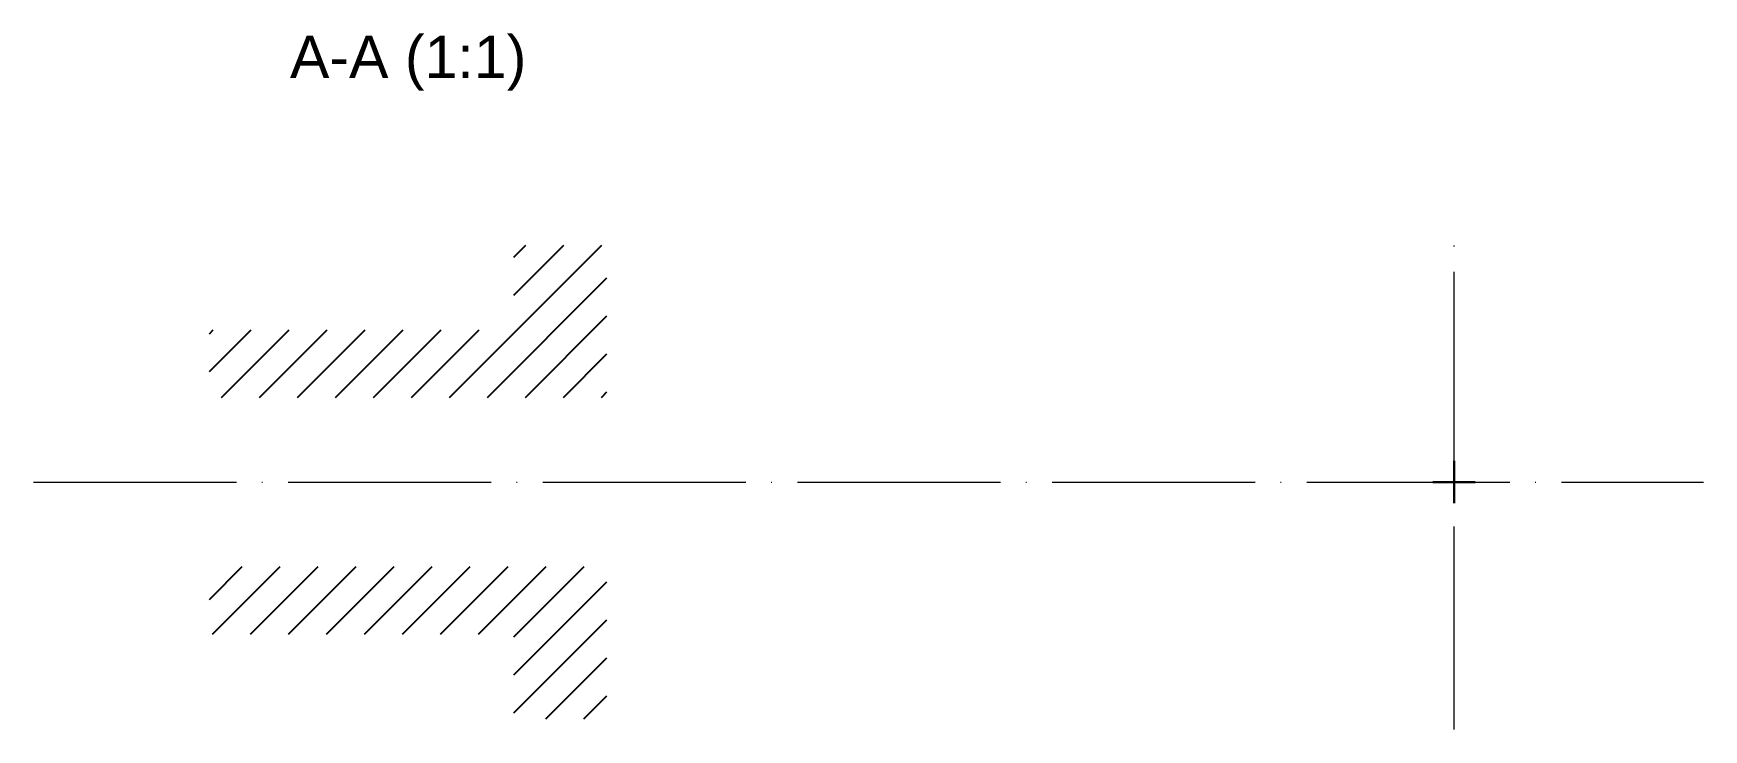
# Paper-space layout 'Layout1' of a CAD drawing. Header units: millimetres. Extents: x 16 to 213, y 120 to 202.
import ezdxf

# ---------------------------------------------------------------- set-up
doc = ezdxf.new("R2010")
doc.units = ezdxf.units.MM
doc.linetypes.add('ACAD_ISO04W100', pattern=[30, 24, -3, 0, -3])
for name, color, linetype, lineweight in [('axe', 7, 'ACAD_ISO04W100', 15), ('MD_Annotation', 7, 'Continuous', 25), ('MD_Hatching', 7, 'Continuous', 25), ('muchii groase', 7, 'Continuous', 30)]:
    doc.layers.add(name, color=color, linetype=linetype, lineweight=lineweight)
doc.styles.get("Standard").update_dxf_attribs({"font": 'arial.ttf'})

psp = doc.layouts.get("Layout1")

# ---------------------------------------------------------------- hatches: boundary and pattern name
at = {"layer": 'MD_Hatching'}
h = psp.add_hatch(dxfattribs=at)
h.set_pattern_fill('ANSI31', color=256, style=0)
h.paths.add_polyline_path([(36.56, 159.24), (83.56, 159.24), (83.56, 177.24), (72.56, 177.24), (72.56, 167.24), (36.56, 167.24)], flags=0)
h.paths.add_polyline_path([(83.56, 139.24), (36.56, 139.24), (36.56, 131.24), (72.56, 131.24), (72.56, 121.24), (83.56, 121.24)], flags=0)

# ---------------------------------------------------------------- linework, layer by layer
at = {"layer": 'axe'}
for p, q in [((183.69, 119.98), (183.69, 178.96)), ((15.76, 149.24), (213.17, 149.24))]:
    psp.add_line(p, q, dxfattribs=at)
at = {"layer": 'muchii groase'}
for p, q in [((183.69, 146.74), (183.69, 151.74)), ((183.69, 146.74), (183.69, 151.74)), ((181.19, 149.24), (186.19, 149.24)), ((181.19, 149.24), (186.19, 149.24))]:
    psp.add_line(p, q, dxfattribs=at)

# ---------------------------------------------------------------- texts
at = {"layer": 'MD_Annotation', "insert": (60.06, 195.49), "char_height": 5, "width": 30.2149, "attachment_point": 8}
psp.add_mtext('A-A (1:1)', dxfattribs=at)

doc.saveas('drawing.dxf')
